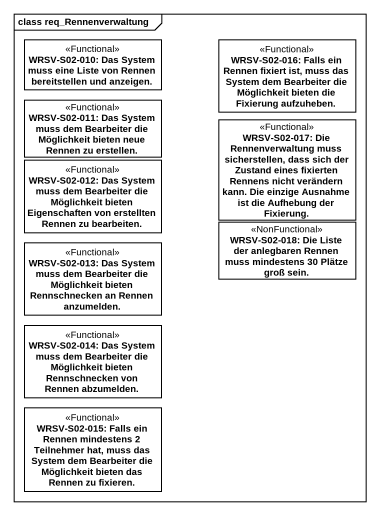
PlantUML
@startuml
mainframe class req_Rennenverwaltung
hide circle
hide empty members
class "WRSV-S02-010: Das System muss eine Liste von Rennen bereitstellen und anzeigen." as WRSV_S02_010_Das_System <<Functional>>
class "WRSV-S02-016: Falls ein Rennen fixiert ist, muss das System dem Bearbeiter die Möglichkeit bieten die Fixierung aufzuheben." as WRSV_S02_016_Falls_ein <<Functional>>
class "WRSV-S02-011: Das System muss dem Bearbeiter die Möglichkeit bieten neue Rennen zu erstellen." as WRSV_S02_011_Das_System <<Functional>>
class "WRSV-S02-017: Die Rennenverwaltung muss sicherstellen, dass sich der Zustand eines fixierten Rennens nicht verändern kann. Die einzige Ausnahme ist die Aufhebung der Fixierung." as WRSV_S02_017_Die <<Functional>>
class "WRSV-S02-012: Das System muss dem Bearbeiter die Möglichkeit bieten Eigenschaften von erstellten Rennen zu bearbeiten." as WRSV_S02_012_Das_System <<Functional>>
class "WRSV-S02-018: Die Liste der anlegbaren Rennen muss mindestens 30 Plätze groß sein." as WRSV_S02_018_Die_Liste_der <<NonFunctional>>
class "WRSV-S02-013: Das System muss dem Bearbeiter die Möglichkeit bieten Rennschnecken an Rennen anzumelden." as WRSV_S02_013_Das_System <<Functional>>
class "WRSV-S02-014: Das System muss dem Bearbeiter die Möglichkeit bieten Rennschnecken von Rennen abzumelden." as WRSV_S02_014_Das_System <<Functional>>
class "WRSV-S02-015: Falls ein Rennen mindestens 2 Teilnehmer hat, muss das System dem Bearbeiter die Möglichkeit bieten das Rennen zu fixieren." as WRSV_S02_015_Falls_ein <<Functional>>
@enduml
